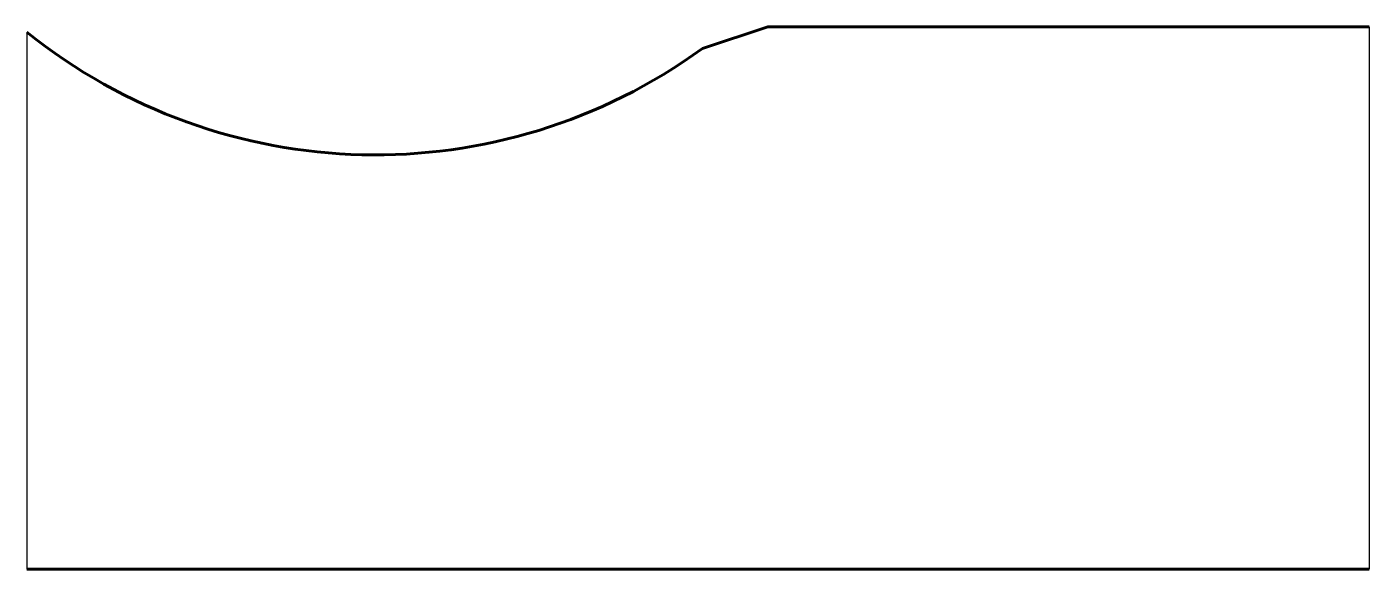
# Model space of a CAD drawing. Header units: millimetres. Extents: x -213 to 72, y 4 to 119.
import ezdxf

# ---------------------------------------------------------------- set-up
doc = ezdxf.new("R2010")
doc.units = ezdxf.units.MM
doc.linetypes.add('K5LT_BASIC', pattern=[0])

msp = doc.modelspace()

# ---------------------------------------------------------------- linework, layer by layer
for p, q in [((-213.14, 118.09), (-213.14, 4)), ((71.86, 119.2), (71.86, 4))]:
    msp.add_line(p, q)
at = {"color": 5, "linetype": 'K5LT_BASIC', "lineweight": 60, "true_color": 0x0000ff}
for p, q in [((-69.67, 114.61), (-55.84, 119.2)), ((71.86, 119.2), (-55.84, 119.2)), ((71.86, 4), (-213.14, 4))]:
    msp.add_line(p, q, dxfattribs=at)
msp.add_arc((-139.14, 210), 118, 231.1621, 306.0627, dxfattribs=at)

doc.saveas('drawing.dxf')
